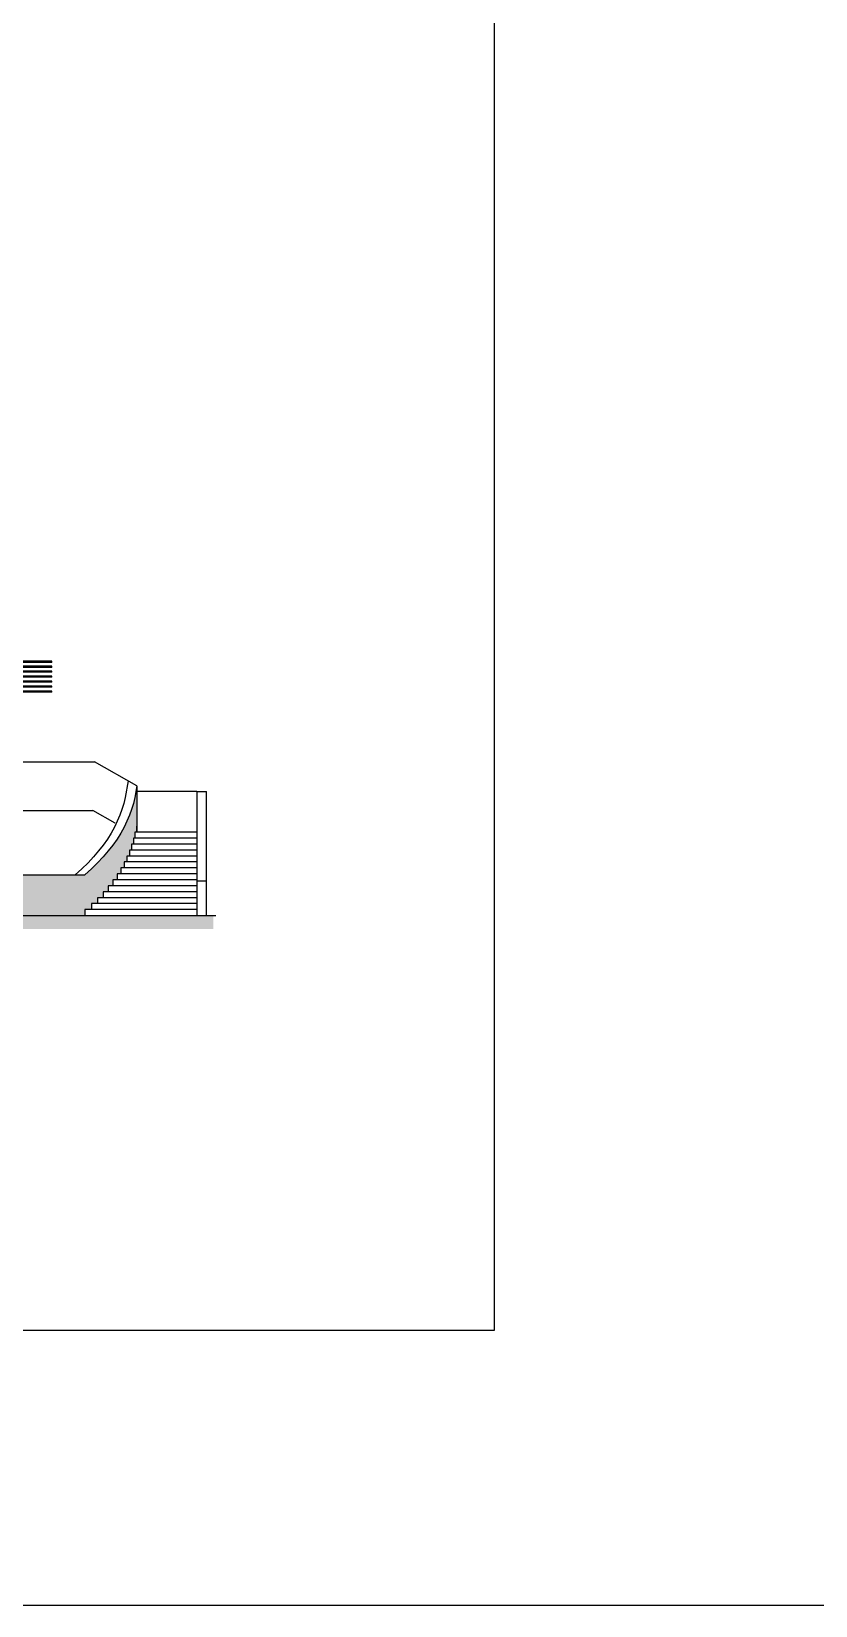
# Model space of a CAD drawing. Extents: x 185 to 567, y -69 to 170.
# Drawn here: x 261.04 to 281.34, y -69.27 to -28.54 of the extents above; entities that cross this region are included whole.
import ezdxf

# ---------------------------------------------------------------- set-up
doc = ezdxf.new("R2010")
doc.units = 0
doc.header["$LTSCALE"] = 0.25
doc.header["$MEASUREMENT"] = 0
doc.linetypes.add('DASHED', pattern=[0.75, 0.5, -0.25])
for name, color, linetype in [('A-EDM-AX', 2, 'CONTINUOUS'), ('A-ELV', 2, 'CONTINUOUS'), ('A-IDM', 221, 'CONTINUOUS'), ('A-SEC', 11, 'CONTINUOUS'), ('A-SECHAT', 8, 'CONTINUOUS'), ('A-SECLAS', 94, 'CONTINUOUS'), ('A-WL', 7, 'CONTINUOUS'), ('A-WLSEC', 7, 'CONTINUOUS')]:
    doc.layers.add(name, color=color, linetype=linetype)

msp = doc.modelspace()

# ---------------------------------------------------------------- hatches: boundary and pattern name
at = {"layer": 'A-SEC', "linetype": 'DASHED'}
h = msp.add_hatch(color=6, dxfattribs=at)
h.set_gradient(color1=(255, 255, 255), one_color=1, tint=1)
h.paths.add_polyline_path([(263.773, -49.101), (263.747, -49.101), (263.747, -49.26), (263.773, -49.26)])
at = {"layer": 'A-SECHAT'}
h = msp.add_hatch(color=256, dxfattribs=at)
h.set_gradient(one_color=1, tint=1)
h.paths.add_polyline_path([(262.902, -50.8), (263.033, -50.8), (263.033, -50.646), (263.152, -50.646), (263.152, -50.492), (263.26, -50.492), (263.26, -50.338), (263.356, -50.338), (263.356, -50.184), (263.442, -50.184), (263.442, -50.03), (263.517, -50.03), (263.517, -49.876), (263.583, -49.876), (263.583, -49.722), (263.638, -49.722), (263.638, -49.568), (263.684, -49.568), (263.684, -49.414), (263.72, -49.414), (263.72, -49.26), (263.748, -49.26), (263.748, -49.106), (263.773, -49.106), (263.773, -48.059), (263.72, -48.36), (263.684, -48.514), (263.638, -48.668), (263.583, -48.822), (263.517, -48.976), (263.442, -49.13), (263.356, -49.284), (263.26, -49.438), (263.152, -49.592), (263.033, -49.746), (262.902, -49.9), (262.758, -50.054), (262.599, -50.208), (262.422, -50.366), (255.775, -50.366), (255.775, -51.416), (262.427, -51.416), (262.427, -51.262), (262.599, -51.262), (262.599, -51.108), (262.758, -51.108), (262.758, -50.954), (262.902, -50.954)])
h = msp.add_hatch(dxfattribs=at)
h.set_pattern_fill('HOUND', color=256, scale=0.35, angle=122.6524, style=0)
h.set_pattern_definition([(122.65238, (240.891139, -50.450944), (-0.065627675, 0.061869006), [0.35, -0.175]), (212.65238, (240.891139, -50.450944), (0.08547391, 0.028791946), [0.35, -0.175])])
h.paths.add_polyline_path([(241.11, -50.361), (239.872, -50.361), (239.872, -50.184), (237.961, -49.186), (236.839, -49.186), (236.839, -49.386), (237.912, -49.386), (239.672, -50.305), (239.672, -50.561), (241.061, -50.561), (242.41, -51.266), (242.842, -51.266)])
h.paths.add_polyline_path([(242.842, -51.266), (242.41, -51.266), (242.697, -51.416), (243.129, -51.416)])
h.paths.add_polyline_path([(243.174, -51.439), (243.129, -51.416), (242.697, -51.416), (242.974, -51.56), (242.974, -51.566), (243.174, -51.566)])
h.paths.add_polyline_path([(243.474, -51.566), (243.174, -51.566), (242.974, -51.566), (242.974, -51.766), (243.474, -51.766)])
h.paths.add_polyline_path([(243.474, -51.616), (243.474, -51.762), (265.75, -51.762), (265.75, -51.616)])
h.paths.add_polyline_path([(243.474, -51.416), (243.474, -51.616), (265.75, -51.616), (265.75, -51.416)])

# ---------------------------------------------------------------- linework, layer by layer
at = {"layer": 'A-EDM-AX'}
for p, q in [((259.975, -47.436, 0), (262.68, -47.436, 0)), ((263.773, -48.059, 0), (262.68, -47.436, 0)), ((263.773, -48.059, 0), (263.773, -49.106, 0)), ((259.975, -48.696, 0), (262.637, -48.696, 0)), ((263.214, -49.025, 0), (262.637, -48.696, 0)), ((253.194, -50.366, 0), (262.422, -50.366, 0))]:
    msp.add_line(p, q, dxfattribs=at)
at = {"layer": 'A-EDM-AX', "elevation": 0}
for points in [[(263.546, -47.93), (263.47, -48.36), (263.434, -48.514), (263.388, -48.668), (263.333, -48.822), (263.267, -48.976), (263.192, -49.13), (263.106, -49.284), (263.01, -49.438), (262.902, -49.592), (262.783, -49.746), (262.652, -49.9), (262.508, -50.054), (262.349, -50.208), (262.172, -50.366)], [(263.773, -48.059), (263.72, -48.36), (263.684, -48.514), (263.638, -48.668), (263.583, -48.822), (263.517, -48.976), (263.442, -49.13), (263.356, -49.284), (263.26, -49.438), (263.152, -49.592), (263.033, -49.746), (262.902, -49.9), (262.758, -50.054), (262.599, -50.208), (262.422, -50.366)]]:
    msp.add_lwpolyline(points, dxfattribs=at)
at = {"layer": 'A-ELV'}
for p, q in [((261.575, -44.836, 0), (238.755, -44.836, 0)), ((261.575, -44.864, 0), (238.755, -44.864, 0)), ((261.575, -44.964, 0), (238.755, -44.964, 0)), ((261.575, -44.993, 0), (238.755, -44.993, 0)), ((261.575, -45.093, 0), (238.755, -45.093, 0)), ((261.575, -45.121, 0), (238.755, -45.121, 0)), ((261.575, -44.864, 0), (261.575, -44.836, 0)), ((261.575, -44.993, 0), (261.575, -44.964, 0)), ((261.575, -45.121, 0), (261.575, -45.093, 0)), ((261.575, -45.221, 0), (238.755, -45.221, 0)), ((261.575, -45.25, 0), (238.755, -45.25, 0)), ((261.575, -45.35, 0), (238.755, -45.35, 0)), ((261.575, -45.379, 0), (238.755, -45.379, 0)), ((261.575, -45.479, 0), (238.755, -45.479, 0)), ((261.575, -45.507, 0), (238.755, -45.507, 0)), ((261.575, -45.607, 0), (238.755, -45.607, 0)), ((261.575, -45.25, 0), (261.575, -45.221, 0)), ((261.575, -45.379, 0), (261.575, -45.35, 0)), ((261.575, -45.507, 0), (261.575, -45.479, 0)), ((261.575, -45.636, 0), (261.575, -45.607, 0)), ((261.575, -45.636, 0), (238.755, -45.636, 0)), ((265.327, -48.206, 0), (265.327, -51.416, 0)), ((265.327, -48.206, 0), (265.577, -48.206, 0)), ((265.577, -51.416, 0), (265.577, -48.206, 0))]:
    msp.add_line(p, q, dxfattribs=at)
at = {"layer": 'A-ELV', "elevation": 0}
msp.add_lwpolyline([(265.327, -50.516), (265.577, -50.516)], dxfattribs=at)
at = {"layer": 'A-IDM'}
msp.add_lwpolyline([(211.298, -0.479), (273.022, -0.479), (273.022, -62.153), (211.298, -62.153)], close=True, dxfattribs=at)
at = {"layer": 'A-SECLAS'}
for p, q in [((265.327, -48.206, 0), (263.773, -48.206, 0)), ((265.327, -49.26, 0), (263.72, -49.26, 0)), ((263.72, -49.26, 0), (263.72, -49.414, 0)), ((263.773, -49.106, 0), (263.773, -49.26, 0)), ((265.327, -49.568, 0), (263.638, -49.568, 0)), ((263.638, -49.568, 0), (263.638, -49.722, 0)), ((265.327, -49.414, 0), (263.684, -49.414, 0)), ((263.684, -49.414, 0), (263.684, -49.568, 0)), ((265.327, -50.03, 0), (263.442, -50.03, 0)), ((263.442, -50.03, 0), (263.442, -50.184, 0)), ((265.327, -49.876, 0), (263.517, -49.876, 0)), ((263.517, -49.876, 0), (263.517, -50.03, 0)), ((265.327, -49.722, 0), (263.583, -49.722, 0)), ((263.583, -49.722, 0), (263.583, -49.876, 0)), ((265.327, -50.492, 0), (263.152, -50.492, 0)), ((263.152, -50.492, 0), (263.152, -50.646, 0)), ((265.327, -50.338, 0), (263.26, -50.338, 0)), ((263.26, -50.338, 0), (263.26, -50.492, 0)), ((265.327, -50.184, 0), (263.356, -50.184, 0)), ((263.356, -50.184, 0), (263.356, -50.338, 0)), ((265.327, -50.8, 0), (262.902, -50.8, 0)), ((262.902, -50.8, 0), (262.902, -50.954, 0)), ((265.327, -50.646, 0), (263.033, -50.646, 0)), ((263.033, -50.646, 0), (263.033, -50.8, 0)), ((262.427, -51.262, 0), (262.427, -51.416, 0)), ((265.327, -51.262, 0), (262.427, -51.262, 0)), ((265.327, -51.108, 0), (262.599, -51.108, 0)), ((262.599, -51.108, 0), (262.599, -51.262, 0)), ((265.327, -50.954, 0), (262.758, -50.954, 0)), ((262.758, -50.954, 0), (262.758, -51.108, 0))]:
    msp.add_line(p, q, dxfattribs=at)
at = {"layer": 'A-WL', "linetype": 'ByBlock'}
msp.add_lwpolyline([(185.428, 169.995), (566.523, 169.995), (566.523, -69.274), (185.428, -69.274)], close=True, dxfattribs=at)
at = {"layer": 'A-WLSEC'}
msp.add_line((243.474, -51.416, 0), (265.814, -51.416, 0), dxfattribs=at)

doc.saveas('drawing.dxf')
